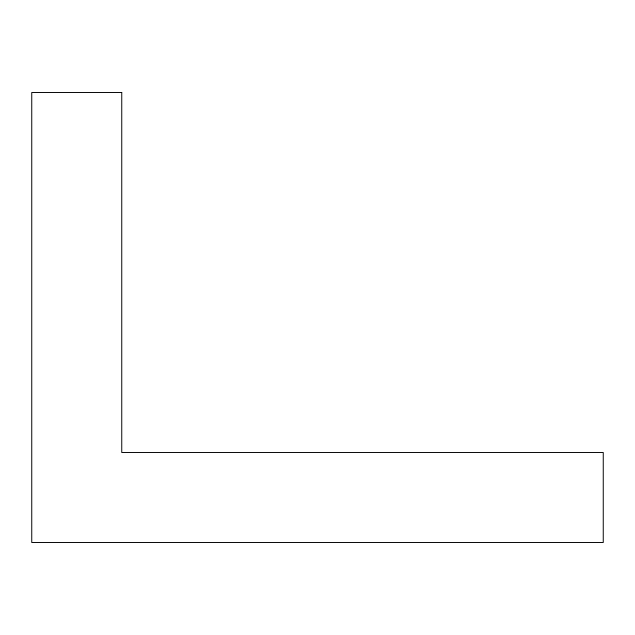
<?xml version="1.0" encoding="UTF-8"?>
<svg xmlns="http://www.w3.org/2000/svg" width="635" height="635" viewBox="0 0 635 635"><rect width="100%" height="100%" fill="white"/><g stroke="black" fill="none" stroke-linecap="round" stroke-linejoin="round"><path stroke-width="0.95" d="M121.753 92.504L31.75 92.504L31.75 542.496L603.25 542.496L603.25 452.501L121.753 452.501L121.753 92.504"/></g></svg>
